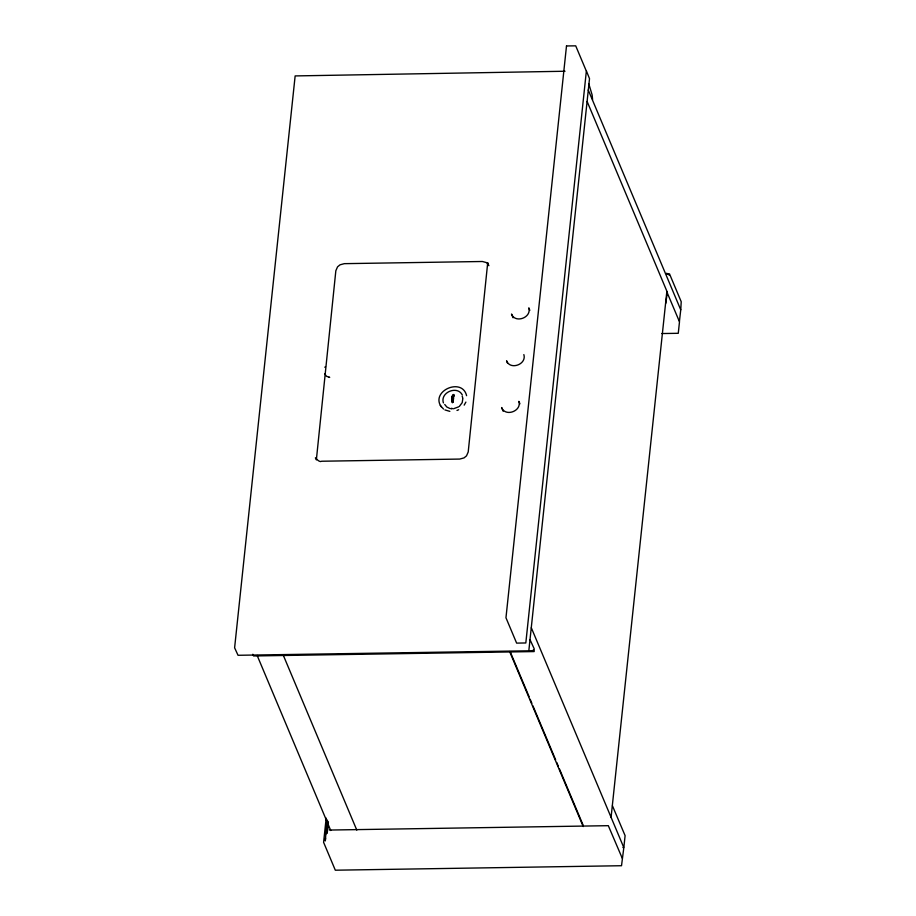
<?xml version="1.0" encoding="UTF-8"?>
<svg xmlns="http://www.w3.org/2000/svg" width="916" height="916" viewBox="0 0 916 916"><rect width="100%" height="100%" fill="white"/><g stroke="black" fill="none" stroke-linecap="round" stroke-linejoin="round"><path stroke-width="1.37" d="M451.851 401.151L452.481 400.2L451.691 401.265M453.271 401.128L453.363 399.994L453.111 401.242M326.176 818.068L323.6 842.331L335.313 870.2L621.517 865.723L623.83 847.621L531.314 627.781M326.989 820.393L325.283 840.934L325.581 838.071M326.027 833.938L326.611 828.419M327.046 824.274L327.481 820.129M328.043 822.408L327.195 833.194L328.409 821.789M453.901 395.643L452.252 395.586L453.935 395.403M592.595 99.535L592.148 95.012L588.851 83.974M588.221 89.951L680.748 309.837L679.432 321.344M680.76 309.745L681.218 301.719L669.504 273.861L666.539 273.907M665.749 303.391L667.409 292.009M465.889 402.09L464.172 405.135M528.83 650.738L589.515 78.65L586.4 70.91M459.477 406.235L462.191 402.662L462.855 398.552M324.802 367.247L325.512 366.686M458.733 406.796L453.489 408.765M587.11 101.447L666.871 291.219L611.064 817.496M457.004 410.471L458.676 409.727M622.903 847.586L623.876 847.163L625.101 835.655L612.438 805.782M452.79 396.09L452.138 396.662M328.913 377.369L329.691 377.346L326.554 376.316L324.642 373.843M565.035 71.242L295.147 75.925L234.611 647.795L238.034 655.284L533.33 650.738L533.318 649.81M666.699 273.186L667.512 274.124M668.062 273.747L669.253 275.235M661.833 333.55L678.275 333.298L679.489 321.791L666.848 291.883M453.202 394.739L454.027 394.544L453.191 394.704M453.26 395.964L452.378 396.697M530.032 639.689L534.188 648.768L534.165 651.574L253.583 655.959L252.862 654.253M453.477 398.826L452.069 398.838L451.828 399.926L452.138 399.01L453.546 398.987C453.947 397.246 450.111 399.044 453.569 398.804M451.153 408.364L452.126 408.399M330.561 830.079L329.783 830.045L608.316 825.682L622.296 858.361M450.878 408.742L452.195 408.799M449.848 411.364L444.924 409.921M449.87 408.49L446.802 406.99L444.741 404.471M443.516 409.051L440.344 405.479M441.18 406.75C430.325 390.892 462.236 377.026 466.588 395.678M462.294 394.933C457.256 385.155 439.898 392.426 443.413 402.903M488.904 265.697L486.476 262.606L482.389 261.495L344.313 263.659L340.031 264.816L337.557 266.842L335.84 270.735L316.352 459.924M462.168 396.227L462.717 397.75M529.837 310.352L528.795 307.856C531.852 317.589 515.181 323.795 511.506 314.051L513.063 317.772M523.849 354.595C526.906 364.328 510.235 370.533 506.559 360.79L507.601 363.286M519.945 403.83L518.891 401.334C521.96 411.066 505.288 417.272 501.613 407.528L503.17 411.25M510.281 651.917L529.093 696.664M530.192 699.297L531.852 703.248M532.963 705.881L555.646 759.833M556.756 762.467L558.405 766.417M559.516 769.051L583.309 825.637M509.628 651.528L583.206 826.564M283.25 655.135L356.805 830.114M257.156 655.467L330.733 830.514M487.724 262.869L488.491 264.724M315.94 458.95C313.661 454.622 318.505 463.313 321.745 461.229L459.74 459.065L464.034 457.897L466.507 455.859L468.213 451.977L487.701 262.812M452.538 401.586L452.538 402.353L452.573 401.677M453.248 401.391C452.023 403.28 452.138 403.235 453.248 401.391M452.687 400.189L452.458 401.139L452.687 400.189M453.054 397.544L452.962 398.391L452.985 397.384L453.706 397.533L453.054 397.544M453.832 396.376L452.195 396.8L453.832 396.376M566.5 45.949L505.964 617.762L516.624 643.112L525.818 642.963L586.355 71.15L575.717 45.846L566.5 45.949M452.916 394.716L452.916 394.716M452.779 397.384L452.023 397.395L452.779 397.384M452.332 401.586L451.611 401.609L452.332 401.586"/></g></svg>
